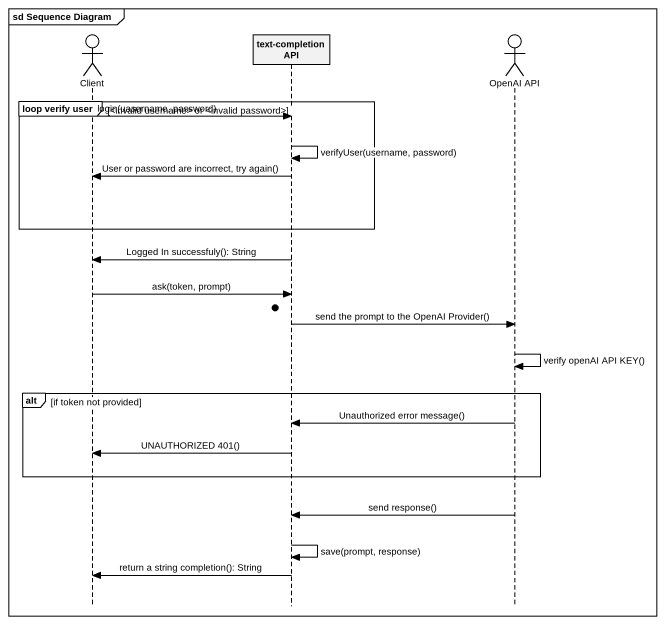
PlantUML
@startuml
mainframe sd Sequence Diagram
hide footbox
actor Client
participant "text-completion API" as text_completion_API
actor "OpenAI API" as OpenAI_API

group loop verify user [<invalid username> or <invalid password>]
  Client -> text_completion_API : login(uasername, password)
  text_completion_API -> text_completion_API : verifyUser(username, password)
  text_completion_API -> Client : User or password are incorrect, try again()
end
text_completion_API -> Client : Logged In successfuly(): String
Client -> text_completion_API : ask(token, prompt)
text_completion_API -> OpenAI_API : send the prompt to the OpenAI Provider()
OpenAI_API -> OpenAI_API : verify openAI API KEY()
alt if token not provided
  OpenAI_API -> text_completion_API : Unauthorized error message()
  text_completion_API -> Client : UNAUTHORIZED 401()
end
OpenAI_API -> text_completion_API : send response()
text_completion_API -> text_completion_API : save(prompt, response)
text_completion_API -> Client : return a string completion(): String
@enduml
